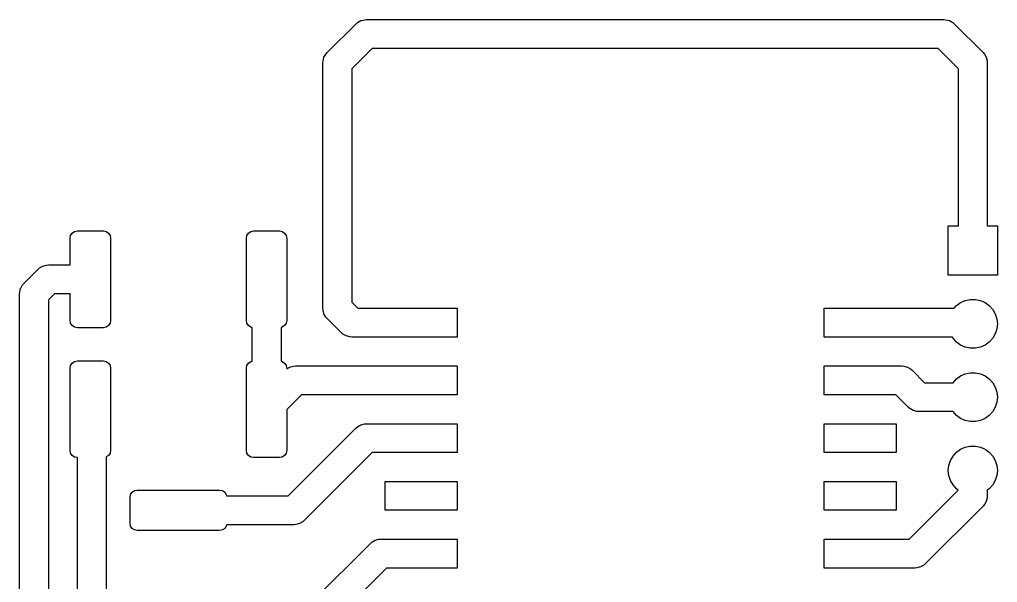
# Model space of a CAD drawing. Extents: x 109.1 to 154.5, y -126 to -75.
# Drawn here: x 110.5 to 144.35, y -94.5 to -75 of the extents above; entities that cross this region are included whole.
import ezdxf

# ---------------------------------------------------------------- set-up
doc = ezdxf.new("R2010")
doc.units = 0
doc.layers.add('BLACK', color=7, linetype='CONTINUOUS')

msp = doc.modelspace()

# ---------------------------------------------------------------- linework, layer by layer
at = {"layer": 'BLACK', "linetype": 'CONTINUOUS'}
for p, q in [((121.146447, -76.146447), (122.146447, -75.146446)), ((122.146447, -75.146446), (122.195611, -75.10333)), ((122.195611, -75.10333), (122.195619, -75.103323)), ((122.195619, -75.103323), (122.308658, -75.03806)), ((122.308658, -75.03806), (122.335301, -75.03092)), ((122.335301, -75.03092), (122.434737, -75.004277)), ((122.434737, -75.004277), (122.434752, -75.004277)), ((122.434752, -75.004277), (122.5, -75)), ((122.5, -75), (142.5, -75)), ((142.5, -75), (142.565248, -75.004277)), ((142.565248, -75.004277), (142.565263, -75.004277)), ((142.565263, -75.004277), (142.691342, -75.03806)), ((142.691342, -75.03806), (142.804381, -75.103323)), ((142.804381, -75.103323), (142.804396, -75.103338)), ((142.804396, -75.103338), (142.853553, -75.146447)), ((142.853553, -75.146447), (143.853554, -76.146447)), ((121.103338, -76.195603), (121.146447, -76.146447)), ((122.707107, -76), (122, -76.707106)), ((142.292894, -76), (122.707107, -76)), ((143, -76.707106), (142.292894, -76)), ((143.853554, -76.146447), (143.896669, -76.195611)), ((121, -76.5), (121.004277, -76.434752)), ((121, -85), (121, -76.5)), ((121.004277, -76.434737), (121.03806, -76.308658)), ((121.004277, -76.434752), (121.004277, -76.434737)), ((121.03806, -76.308658), (121.103323, -76.195619)), ((121.103323, -76.195619), (121.103338, -76.195603)), ((143.896669, -76.195611), (143.896677, -76.195619)), ((143.896677, -76.195619), (143.96194, -76.308658)), ((143.96194, -76.308658), (143.96194, -76.308659)), ((143.96194, -76.308659), (143.995723, -76.434737)), ((143.995723, -76.434737), (143.995723, -76.434752)), ((143.995723, -76.434752), (144, -76.5)), ((144, -76.5), (144, -82.15)), ((122, -76.707106), (122, -84.792893)), ((143, -82.15), (143, -76.707106)), ((142.65, -83.85), (142.65, -82.15)), ((142.65, -82.15), (143, -82.15)), ((144, -82.15), (144.35, -82.15)), ((144.35, -82.15), (144.35, -83.85)), ((112.25, -82.574999), (112.26903, -82.479329)), ((112.25, -83.5), (112.25, -82.574999)), ((112.26903, -82.479329), (112.323223, -82.398223)), ((112.323223, -82.398223), (112.404329, -82.34403)), ((112.404329, -82.34403), (112.5, -82.325001)), ((112.5, -82.325001), (113.400001, -82.325)), ((113.400001, -82.325), (113.495671, -82.34403)), ((113.495671, -82.34403), (113.576777, -82.398223)), ((113.576777, -82.398223), (113.63097, -82.479329)), ((113.63097, -82.479329), (113.649999, -82.575)), ((113.649999, -82.575), (113.65, -85.425001)), ((118.35, -82.574999), (118.36903, -82.479329)), ((118.350001, -85.425), (118.35, -82.574999)), ((118.36903, -82.479329), (118.423223, -82.398223)), ((118.423223, -82.398223), (118.504329, -82.34403)), ((118.504329, -82.34403), (118.6, -82.325001)), ((118.6, -82.325001), (119.500001, -82.325)), ((119.500001, -82.325), (119.595671, -82.34403)), ((119.595671, -82.34403), (119.676777, -82.398223)), ((119.676777, -82.398223), (119.73097, -82.479329)), ((119.73097, -82.479329), (119.749999, -82.575)), ((119.749999, -82.575), (119.75, -85.425001)), ((111.146447, -83.646446), (111.195603, -83.603338)), ((111.195603, -83.603338), (111.195619, -83.603323)), ((111.195619, -83.603323), (111.308658, -83.53806)), ((111.308658, -83.53806), (111.434737, -83.504277)), ((111.434737, -83.504277), (111.434752, -83.504277)), ((111.434752, -83.504277), (111.5, -83.5)), ((111.5, -83.5), (112.25, -83.5)), ((110.646447, -84.146447), (111.146447, -83.646446)), ((144.35, -83.85), (142.65, -83.85)), ((110.54053, -84.30438), (110.603323, -84.195619)), ((110.603323, -84.195619), (110.603338, -84.195603)), ((110.603338, -84.195603), (110.646447, -84.146447)), ((110.5, -84.5), (110.504277, -84.434752)), ((110.5, -99.5), (110.5, -84.5)), ((110.504277, -84.434737), (110.53806, -84.308658)), ((110.504277, -84.434752), (110.504277, -84.434737)), ((110.53806, -84.308658), (110.54053, -84.30438)), ((111.707107, -84.5), (111.5, -84.707106)), ((112.250001, -84.5), (111.707107, -84.5)), ((112.250001, -85.425), (112.250001, -84.5)), ((111.5, -84.707106), (111.5, -99.292893)), ((122, -84.792893), (122.207107, -85)), ((142.848697, -85), (142.931239, -84.908327)), ((142.931239, -84.908327), (143.075, -84.803878)), ((143.075, -84.803878), (143.237336, -84.731602)), ((143.237336, -84.731602), (143.411151, -84.694656)), ((143.411151, -84.694656), (143.588849, -84.694656)), ((143.588849, -84.694656), (143.762664, -84.731602)), ((143.762664, -84.731602), (143.925, -84.803878)), ((143.925, -84.803878), (144.068761, -84.908327)), ((144.068761, -84.908327), (144.187664, -85.040383)), ((121.004277, -85.065247), (121, -85)), ((121.004277, -85.065263), (121.004277, -85.065247)), ((121.036748, -85.186447), (121.004277, -85.065263)), ((121.03806, -85.191342), (121.036748, -85.186447)), ((121.103323, -85.304381), (121.03806, -85.191342)), ((122.207107, -85), (124.4, -85)), ((124.4, -85), (125.65, -85)), ((125.65, -85), (125.65, -86)), ((138.35, -86), (138.35, -85)), ((138.35, -85), (140.85, -85)), ((140.85, -85), (142.848697, -85)), ((144.187664, -85.040383), (144.276514, -85.194274)), ((144.276514, -85.194274), (144.331425, -85.363275)), ((112.26903, -85.520671), (112.250001, -85.425)), ((112.323223, -85.601777), (112.26903, -85.520671)), ((112.404329, -85.65597), (112.323223, -85.601777)), ((113.576777, -85.601777), (113.495671, -85.65597)), ((113.63097, -85.520671), (113.576777, -85.601777)), ((113.65, -85.425001), (113.63097, -85.520671)), ((118.36903, -85.520671), (118.350001, -85.425)), ((118.423223, -85.601777), (118.36903, -85.520671)), ((118.504329, -85.65597), (118.423223, -85.601777)), ((119.676777, -85.601777), (119.595671, -85.65597)), ((119.73097, -85.520671), (119.676777, -85.601777)), ((119.75, -85.425001), (119.73097, -85.520671)), ((121.103338, -85.304396), (121.103323, -85.304381)), ((121.146447, -85.353553), (121.103338, -85.304396)), ((121.646447, -85.853554), (121.146447, -85.353553)), ((144.331425, -85.363275), (144.35, -85.54)), ((144.35, -85.54), (144.331425, -85.716725)), ((112.499999, -85.675), (112.404329, -85.65597)), ((113.4, -85.674999), (112.499999, -85.675)), ((113.495671, -85.65597), (113.4, -85.674999)), ((118.55, -85.665054), (118.504329, -85.65597)), ((118.55, -86.834946), (118.55, -85.665054)), ((119.595671, -85.65597), (119.55, -85.665053)), ((119.55, -85.665053), (119.55, -86.834945)), ((121.695603, -85.896661), (121.646447, -85.853554)), ((121.695619, -85.896677), (121.695603, -85.896661)), ((121.808658, -85.96194), (121.695619, -85.896677)), ((121.934737, -85.995723), (121.808658, -85.96194)), ((144.276514, -85.885726), (144.187664, -86.039617)), ((144.331425, -85.716725), (144.276514, -85.885726)), ((121.934752, -85.995723), (121.934737, -85.995723)), ((122, -86), (121.934752, -85.995723)), ((123.15, -86), (122, -86)), ((125.65, -86), (123.15, -86)), ((139.6, -86), (138.35, -86)), ((142.789463, -86), (139.6, -86)), ((142.812336, -86.039617), (142.789463, -86)), ((142.931239, -86.171673), (142.812336, -86.039617)), ((143.075, -86.276122), (142.931239, -86.171673)), ((143.237336, -86.348398), (143.075, -86.276122)), ((143.925, -86.276122), (143.762664, -86.348398)), ((144.068761, -86.171673), (143.925, -86.276122)), ((144.187664, -86.039617), (144.068761, -86.171673)), ((143.411151, -86.385344), (143.237336, -86.348398)), ((143.588849, -86.385344), (143.411151, -86.385344)), ((143.762664, -86.348398), (143.588849, -86.385344)), ((112.25, -87.074999), (112.26903, -86.979329)), ((112.26903, -86.979329), (112.323223, -86.898223)), ((112.323223, -86.898223), (112.404329, -86.84403)), ((112.404329, -86.84403), (112.5, -86.825001)), ((112.5, -86.825001), (113.400001, -86.825)), ((113.400001, -86.825), (113.495671, -86.84403)), ((113.495671, -86.84403), (113.576777, -86.898223)), ((113.576777, -86.898223), (113.63097, -86.979329)), ((113.63097, -86.979329), (113.649999, -87.075)), ((118.35, -87.074999), (118.36903, -86.979329)), ((118.36903, -86.979329), (118.423223, -86.898223)), ((118.423223, -86.898223), (118.504329, -86.84403)), ((118.504329, -86.84403), (118.55, -86.834946)), ((119.55, -86.834945), (119.595671, -86.84403)), ((119.595671, -86.84403), (119.676777, -86.898223)), ((119.676777, -86.898223), (119.73097, -86.979329)), ((119.73097, -86.979329), (119.749999, -87.075)), ((112.250001, -89.925), (112.25, -87.074999)), ((113.649999, -87.075), (113.65, -89.925001)), ((118.350001, -89.925), (118.35, -87.074999)), ((119.749999, -87.100794), (119.858658, -87.03806)), ((119.749999, -87.075), (119.749999, -87.100794)), ((119.858658, -87.03806), (119.885301, -87.03092)), ((119.885301, -87.03092), (119.984737, -87.004277)), ((119.984737, -87.004277), (119.984752, -87.004277)), ((119.984752, -87.004277), (120.05, -87)), ((120.05, -87), (124.4, -87)), ((124.4, -87), (125.65, -87)), ((125.65, -87), (125.65, -88)), ((138.35, -88), (138.35, -87)), ((138.35, -87), (140.85, -87)), ((140.85, -87), (141.04, -87)), ((141.04, -87), (141.105248, -87.004277)), ((141.105248, -87.004277), (141.105263, -87.004277)), ((141.105263, -87.004277), (141.231342, -87.03806)), ((141.231342, -87.03806), (141.344381, -87.103323)), ((141.344381, -87.103323), (141.344396, -87.103338)), ((141.344396, -87.103338), (141.393553, -87.146447)), ((141.393553, -87.146447), (141.827106, -87.579999)), ((143.075, -87.343877), (143.237336, -87.271601)), ((143.237336, -87.271601), (143.411151, -87.234655)), ((143.411151, -87.234655), (143.588849, -87.234655)), ((143.588849, -87.234655), (143.762664, -87.271601)), ((143.762664, -87.271601), (143.925, -87.343877)), ((141.827106, -87.579999), (142.812681, -87.579999)), ((142.812681, -87.579999), (142.931239, -87.448326)), ((142.931239, -87.448326), (143.075, -87.343877)), ((143.925, -87.343877), (144.068761, -87.448326)), ((144.068761, -87.448326), (144.187664, -87.580382)), ((144.187664, -87.580382), (144.276514, -87.734273)), ((120.257107, -88), (119.749999, -88.507106)), ((123.15, -88), (120.257107, -88)), ((125.65, -88), (123.15, -88)), ((139.6, -88), (138.35, -88)), ((140.832894, -88), (139.6, -88)), ((141.266445, -88.433552), (140.832894, -88)), ((144.276514, -87.734273), (144.331425, -87.903274)), ((144.331425, -87.903274), (144.35, -88.079999)), ((144.331425, -88.256724), (144.276514, -88.425725)), ((144.35, -88.079999), (144.331425, -88.256724)), ((119.749999, -88.507106), (119.75, -89.925001)), ((141.315609, -88.476667), (141.266445, -88.433552)), ((141.315618, -88.476676), (141.315609, -88.476667)), ((141.428657, -88.541939), (141.315618, -88.476676)), ((141.554736, -88.575722), (141.428657, -88.541939)), ((141.554751, -88.575722), (141.554736, -88.575722)), ((141.619999, -88.579999), (141.554751, -88.575722)), ((142.812681, -88.579999), (141.619999, -88.579999)), ((142.931239, -88.711672), (142.812681, -88.579999)), ((144.187664, -88.579616), (144.068761, -88.711672)), ((144.276514, -88.425725), (144.187664, -88.579616)), ((122.308658, -89.03806), (122.434737, -89.004277)), ((122.434737, -89.004277), (122.434752, -89.004277)), ((122.434752, -89.004277), (122.5, -89)), ((122.5, -89), (124.4, -89)), ((124.4, -89), (125.65, -89)), ((125.65, -89), (125.65, -90)), ((138.35, -90), (138.35, -89)), ((138.35, -89), (140.85, -89)), ((140.85, -89), (140.85, -90)), ((143.075, -88.816121), (142.931239, -88.711672)), ((143.237336, -88.888397), (143.075, -88.816121)), ((143.411151, -88.925343), (143.237336, -88.888397)), ((143.588849, -88.925343), (143.411151, -88.925343)), ((143.762664, -88.888397), (143.588849, -88.925343)), ((143.925, -88.816121), (143.762664, -88.888397)), ((144.068761, -88.711672), (143.925, -88.816121)), ((119.792894, -91.5), (122.146447, -89.146447)), ((122.146447, -89.146447), (122.195603, -89.103338)), ((122.195603, -89.103338), (122.195619, -89.103323)), ((122.195619, -89.103323), (122.308658, -89.03806)), ((112.26903, -90.020671), (112.250001, -89.925)), ((112.323223, -90.101777), (112.26903, -90.020671)), ((113.63097, -90.020671), (113.576777, -90.101777)), ((113.65, -89.925001), (113.63097, -90.020671)), ((118.36903, -90.020671), (118.350001, -89.925)), ((118.423223, -90.101777), (118.36903, -90.020671)), ((119.73097, -90.020671), (119.676777, -90.101777)), ((119.75, -89.925001), (119.73097, -90.020671)), ((122.707106, -90), (120.353553, -92.353553)), ((123.15, -90), (122.707106, -90)), ((125.65, -90), (123.15, -90)), ((140.85, -90), (138.35, -90)), ((142.812336, -90.120383), (142.931239, -89.988327)), ((142.931239, -89.988327), (143.075, -89.883878)), ((143.075, -89.883878), (143.237336, -89.811602)), ((143.237336, -89.811602), (143.411151, -89.774656)), ((143.411151, -89.774656), (143.588849, -89.774656)), ((143.588849, -89.774656), (143.762664, -89.811602)), ((143.762664, -89.811602), (143.925, -89.883878)), ((143.925, -89.883878), (144.068761, -89.988327)), ((144.068761, -89.988327), (144.187664, -90.120383)), ((112.404329, -90.15597), (112.323223, -90.101777)), ((112.499999, -90.175), (112.404329, -90.15597)), ((112.5, -90.174999), (112.499999, -90.175)), ((112.5, -99), (112.5, -90.174999)), ((113.576777, -90.101777), (113.5, -90.153077)), ((113.5, -90.153077), (113.5, -98.792893)), ((118.504329, -90.15597), (118.423223, -90.101777)), ((118.599999, -90.175), (118.504329, -90.15597)), ((119.5, -90.174999), (118.599999, -90.175)), ((119.595671, -90.15597), (119.5, -90.174999)), ((119.676777, -90.101777), (119.595671, -90.15597)), ((142.668575, -90.443275), (142.723486, -90.274274)), ((142.723486, -90.274274), (142.812336, -90.120383)), ((144.187664, -90.120383), (144.276514, -90.274274)), ((144.276514, -90.274274), (144.331425, -90.443275)), ((142.65, -90.62), (142.668575, -90.443275)), ((142.668575, -90.796725), (142.65, -90.62)), ((144.331425, -90.443275), (144.35, -90.62)), ((144.35, -90.62), (144.331425, -90.796725)), ((123.15, -92), (123.15, -91)), ((123.15, -91), (125.65, -91)), ((125.65, -91), (125.65, -92)), ((138.35, -92), (138.35, -91)), ((138.35, -91), (140.85, -91)), ((140.85, -91), (140.85, -92)), ((142.723486, -90.965726), (142.668575, -90.796725)), ((142.812336, -91.119617), (142.723486, -90.965726)), ((144.276514, -90.965726), (144.187664, -91.119617)), ((144.331425, -90.796725), (144.276514, -90.965726)), ((114.34403, -91.454329), (114.398223, -91.373223)), ((114.398223, -91.373223), (114.479329, -91.31903)), ((114.479329, -91.31903), (114.575, -91.300001)), ((114.575, -91.300001), (117.425001, -91.3)), ((117.425001, -91.3), (117.520671, -91.31903)), ((117.520671, -91.31903), (117.601777, -91.373223)), ((117.601777, -91.373223), (117.65597, -91.454329)), ((141.292894, -93), (142.994939, -91.297954)), ((142.931239, -91.251673), (142.812336, -91.119617)), ((142.994939, -91.297954), (142.931239, -91.251673)), ((144.068761, -91.251673), (144, -91.301631)), ((144, -91.301631), (144, -91.5)), ((144.187664, -91.119617), (144.068761, -91.251673)), ((114.325, -91.549999), (114.34403, -91.454329)), ((114.325001, -92.45), (114.325, -91.549999)), ((117.65597, -91.454329), (117.665054, -91.5)), ((117.665054, -91.5), (119.792894, -91.5)), ((143.96194, -91.691342), (143.896677, -91.804381)), ((143.995723, -91.565263), (143.96194, -91.691342)), ((144, -91.5), (143.995723, -91.565247)), ((143.995723, -91.565247), (143.995723, -91.565263)), ((125.65, -92), (123.15, -92)), ((140.85, -92), (138.35, -92)), ((143.853553, -91.853553), (141.853553, -93.853553)), ((143.896668, -91.804389), (143.853553, -91.853553)), ((143.896677, -91.804381), (143.896668, -91.804389)), ((120.304381, -92.396677), (120.191342, -92.46194)), ((120.304396, -92.396661), (120.304381, -92.396677)), ((120.353553, -92.353553), (120.304396, -92.396661)), ((114.34403, -92.545671), (114.325001, -92.45)), ((114.398223, -92.626777), (114.34403, -92.545671)), ((114.479329, -92.68097), (114.398223, -92.626777)), ((114.574999, -92.7), (114.479329, -92.68097)), ((117.425, -92.699999), (114.574999, -92.7)), ((117.520671, -92.68097), (117.425, -92.699999)), ((117.601777, -92.626777), (117.520671, -92.68097)), ((117.65597, -92.545671), (117.601777, -92.626777)), ((117.665055, -92.5), (117.65597, -92.545671)), ((120, -92.5), (117.665055, -92.5)), ((120.065248, -92.495723), (120, -92.5)), ((120.065263, -92.495723), (120.065248, -92.495723)), ((120.191342, -92.46194), (120.065263, -92.495723)), ((122.695619, -93.103323), (122.808658, -93.03806)), ((122.808658, -93.03806), (122.934737, -93.004277)), ((122.934737, -93.004277), (122.934752, -93.004277)), ((122.934752, -93.004277), (123, -93)), ((123, -93), (124.4, -93)), ((124.4, -93), (125.65, -93)), ((125.65, -93), (125.65, -94)), ((138.35, -94), (138.35, -93)), ((138.35, -93), (140.85, -93)), ((140.85, -93), (141.292894, -93)), ((120.642894, -95.15), (122.646447, -93.146447)), ((122.646447, -93.146447), (122.695603, -93.103338)), ((122.695603, -93.103338), (122.695619, -93.103323)), ((123.207106, -94), (121.35, -95.857106)), ((125.65, -94), (123.207106, -94)), ((139.6, -94), (138.35, -94)), ((141.5, -94), (139.6, -94)), ((141.565248, -93.995723), (141.5, -94)), ((141.565263, -93.995723), (141.565248, -93.995723)), ((141.691342, -93.96194), (141.565263, -93.995723)), ((141.804381, -93.896677), (141.691342, -93.96194)), ((141.804396, -93.896661), (141.804381, -93.896677)), ((141.853553, -93.853553), (141.804396, -93.896661))]:
    msp.add_line(p, q, dxfattribs=at)

doc.saveas('drawing.dxf')
